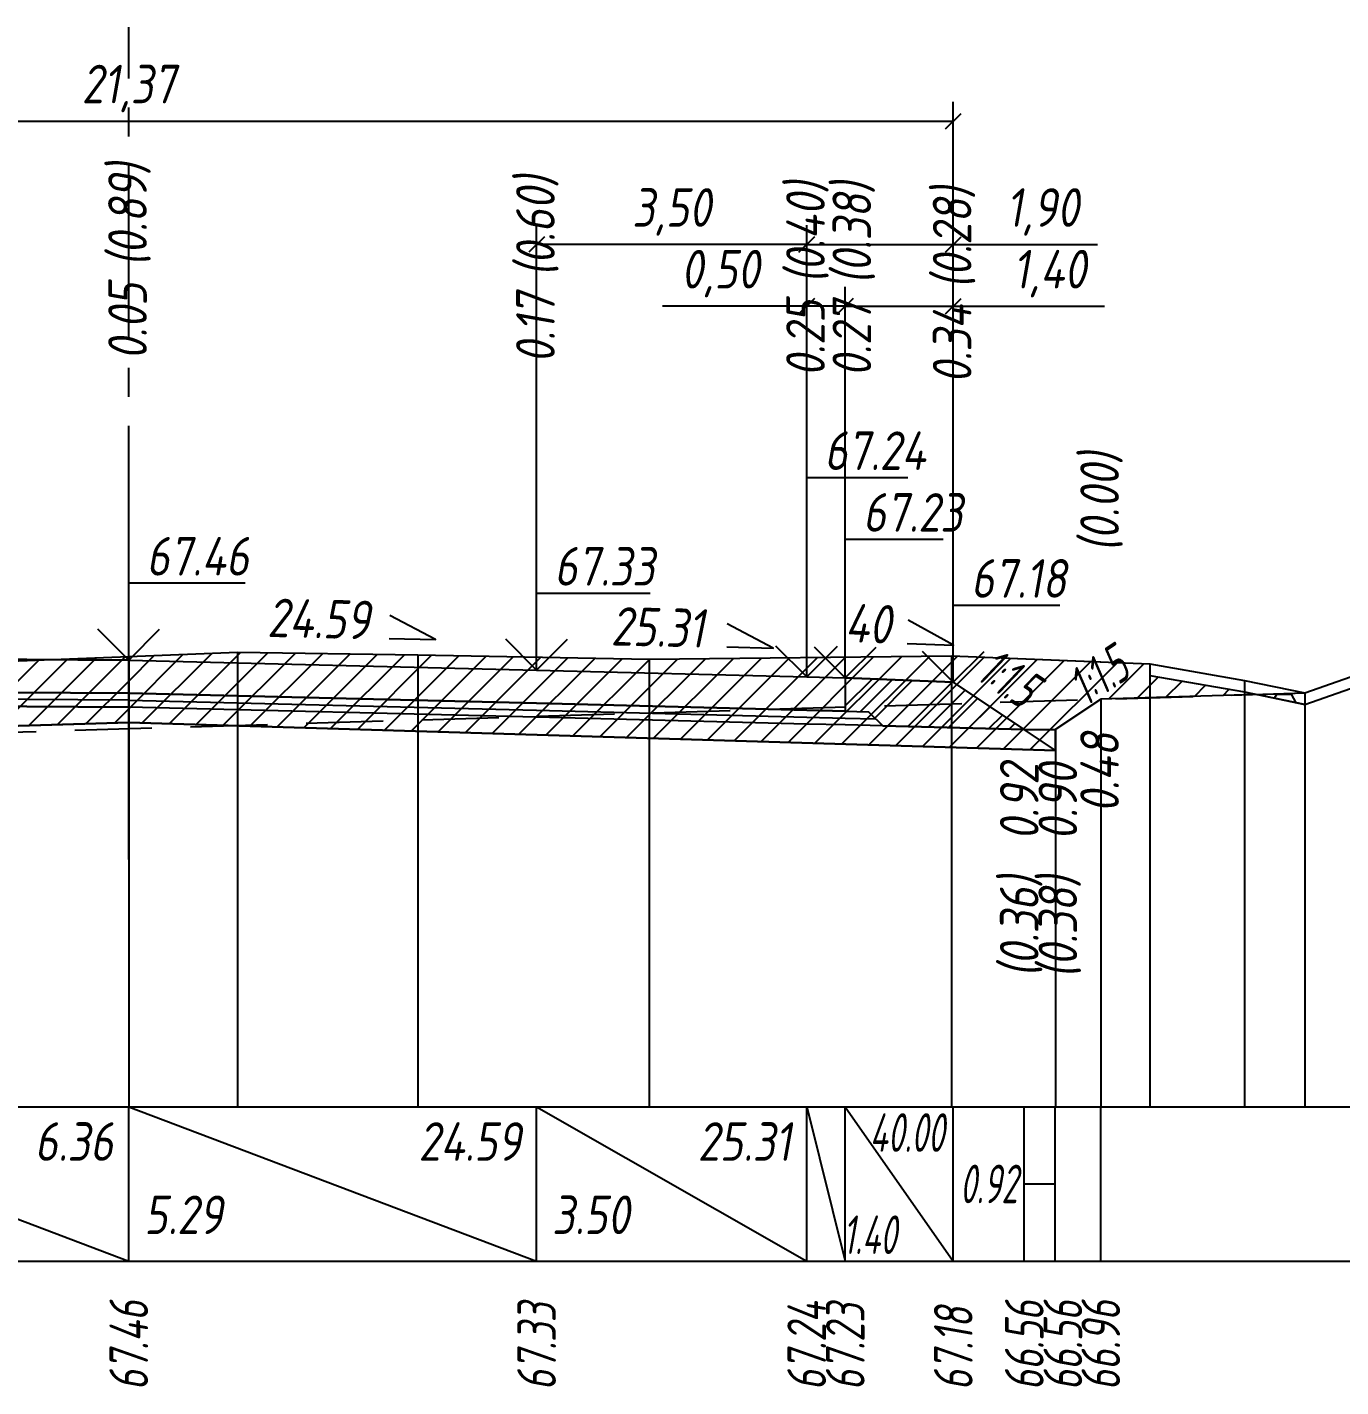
# Model space of a CAD drawing. Extents: x -717 to 1451, y -133302 to 233.
# Drawn here: x 161.9 to 247, y -5197.2 to -5109 of the extents above; entities that cross this region are included whole.
import ezdxf
from ezdxf.enums import TextEntityAlignment as Align

# ---------------------------------------------------------------- set-up
doc = ezdxf.new("R2010")
doc.units = 0
doc.linetypes.add('осевая2', pattern=[1.125, 0.75, -0.125, 0.125, -0.125])
doc.linetypes.add('штриховая', pattern=[0.75, 0.5, -0.25])
for name, color, linetype in [('Интерполированный поперечник', 2, 'Continuous'), ('Код_514', 1, 'Continuous'), ('Контур_0', 7, 'Continuous'), ('Контур_2521', 7, 'Continuous'), ('Контур_2564', 7, 'Continuous'), ('Контур_2660', 7, 'Continuous'), ('Контур_2665', 7, 'Continuous'), ('Контур_400', 7, 'Continuous'), ('Контур_508', 7, 'Continuous'), ('Контур_512', 7, 'Continuous'), ('Контур_513', 7, 'Continuous'), ('Контур_818', 7, 'Continuous'), ('Красный поперечник', 1, 'Continuous'), ('Объём_2501', 7, 'Continuous'), ('Объём_2564', 7, 'Continuous'), ('Объём_2650', 7, 'Continuous'), ('Объём_2660', 7, 'Continuous'), ('Объём_2661', 7, 'Continuous'), ('Объём_2662', 7, 'Continuous'), ('Объём_2663', 7, 'Continuous'), ('Объём_2664', 7, 'Continuous'), ('Объём_2665', 7, 'Continuous'), ('Объём_2666', 7, 'Continuous'), ('Объём_2667', 7, 'Continuous'), ('Объём_2668', 7, 'Continuous'), ('Объём_2669', 7, 'Continuous'), ('Объём_2675', 7, 'Continuous'), ('Ось', 1, 'осевая2'), ('Откосы', 7, 'Continuous'), ('Отметки покрытия', 7, 'Continuous'), ('Рабочие отметки', 7, 'Continuous'), ('Рабочие отметки доп.', 7, 'Continuous'), ('Таблица', 7, 'Continuous'), ('Уклоны проезжей части', 7, 'Continuous'), ('Черный поперечник', 3, 'Continuous')]:
    doc.layers.add(name, color=color, linetype=linetype)
for name, color, linetype, true_color in [('Контур_2540', 2, 'Continuous', 0xffff00), ('Контур_2560', 2, 'Continuous', 0xffff00), ('Контур_2561', 7, 'Continuous', 0xff8040), ('Контур_2562', 3, 'Continuous', 0x00ff00), ('Контур_2563', 7, 'Continuous', 0xff8000), ('Контур_2570', 7, 'Continuous', 0x80ff00), ('Контур_2736', 4, 'Continuous', 0x00ffff), ('Контур_2737', 4, 'Continuous', 0x00ffff), ('Контур_2738', 4, 'Continuous', 0x00ffff), ('Контур_2739', 4, 'Continuous', 0x00ffff), ('Контур_2741', 4, 'Continuous', 0x00ffff), ('Контур_2742', 4, 'Continuous', 0x00ffff), ('Контур_2743', 4, 'Continuous', 0x00ffff), ('Контур_2744', 7, 'Continuous', 0xa4ffff), ('Контур_2745', 7, 'Continuous', 0xa4ffff), ('Контур_2747', 4, 'Continuous', 0x00ffff), ('Контур_2748', 4, 'Continuous', 0x00ffff), ('Контур_2749', 4, 'Continuous', 0x00ffff), ('Контур_2750', 4, 'Continuous', 0x00ffff), ('Контур_2751', 4, 'Continuous', 0x00ffff), ('Контур_2752', 4, 'Continuous', 0x00ffff), ('Контур_402', 7, 'Continuous', 0xff6464), ('Контур_703', 4, 'Continuous', 0x00ffff), ('Контур_705', 4, 'Continuous', 0x00ffff), ('Контур_707', 4, 'Continuous', 0x00ffff), ('Контур_720', 131, 'Continuous', 0xaaffff), ('Объём_2500', 7, 'Continuous', 0xc0c0c0), ('Объём_2520', 7, 'Continuous', 0x80ffff), ('Объём_2540', 2, 'Continuous', 0xffff00), ('Объём_2560', 2, 'Continuous', 0xffff00), ('Объём_2561', 7, 'Continuous', 0xff8040), ('Объём_2562', 3, 'Continuous', 0x00ff00), ('Объём_2563', 7, 'Continuous', 0xff8000), ('Объём_2580', 3, 'Continuous', 0x00ff00), ('Объём_2600', 7, 'Continuous', 0x808000)]:
    doc.layers.add(name, color=color, linetype=linetype, true_color=true_color)
doc.styles.get("Standard").update_dxf_attribs({"font": 'txt', "height": 2.5})
doc.styles.add('М', font='romand.shx', dxfattribs={"width": 0.8, "oblique": 10, "height": 2.5})
doc.dimstyles.new('ISO-25', dxfattribs={"dimtxt": 2.5, "dimasz": 2.5, "dimexe": 1.25, "dimexo": 0.625, "dimtad": 1, "dimtxsty": 'Standard', "dimcen": 2.5, "dimadec": 0, "dimazin": 0, "dimtfac": 1, "dimtmove": 0, "dimatfit": 3, "dimfxl": 1, "dimarcsym": 0})

# ---------------------------------------------------------------- blocks, each defined once
blk = doc.blocks.new('_Oblique')
at = {"color": 0, "linetype": 'ByBlock', "lineweight": -2}
blk.add_line((-0.5, -0.5), (0.5, 0.5), dxfattribs=at)
blk = doc.blocks.new('*D97')
at = {"color": 0, "lineweight": -2, "transparency": 16777216}
for p, q in [((214.935, -5150.636), (214.935, -5125.855)), ((221.935, -5150.916), (221.935, -5125.855)), ((214.935, -5127.105), (221.935, -5127.105)), ((221.935, -5127.105), (231.722, -5127.105))]:
    blk.add_line(p, q, dxfattribs=at)
at = {"layer": 'Defpoints', "color": 0, "transparency": 16777216}
for p in [(221.935, -5127.105), (214.935, -5151.261), (221.935, -5151.541)]:
    blk.add_point(p, dxfattribs=at)
at = {"color": 0, "lineweight": -2, "transparency": 16777216, "rotation": 180}
blk.add_blockref('_Oblique', (214.935, -5127.105), dxfattribs=at)
at = {"color": 0, "lineweight": -2, "transparency": 16777216}
blk.add_blockref('_Oblique', (221.935, -5127.105), dxfattribs=at)
at = {"color": 0, "transparency": 16777216, "insert": (228.182, -5124.991), "char_height": 2.5, "width": 8.75, "attachment_point": 5, "style": 'М'}
blk.add_mtext('1,40', dxfattribs=at)
blk = doc.blocks.new('*D99')
at = {"color": 0, "lineweight": -2, "transparency": 16777216}
for p, q in [((212.435, -5150.572), (212.435, -5125.855)), ((214.935, -5150.636), (214.935, -5125.855)), ((212.435, -5127.105), (203.081, -5127.105)), ((214.935, -5127.105), (212.435, -5127.105))]:
    blk.add_line(p, q, dxfattribs=at)
at = {"layer": 'Defpoints', "color": 0, "transparency": 16777216}
for p in [(214.935, -5127.105), (212.435, -5151.197), (214.935, -5151.261)]:
    blk.add_point(p, dxfattribs=at)
at = {"color": 0, "lineweight": -2, "transparency": 16777216, "rotation": 180}
blk.add_blockref('_Oblique', (212.435, -5127.105), dxfattribs=at)
at = {"color": 0, "lineweight": -2, "transparency": 16777216}
blk.add_blockref('_Oblique', (214.935, -5127.105), dxfattribs=at)
at = {"color": 0, "transparency": 16777216, "insert": (206.843, -5124.991), "char_height": 2.5, "width": 9.16667, "attachment_point": 5, "style": 'М'}
blk.add_mtext('0,50', dxfattribs=at)
blk = doc.blocks.new('*D101')
at = {"color": 0, "lineweight": -2, "transparency": 16777216}
for p, q in [((194.935, -5150.13), (194.935, -5121.855)), ((212.435, -5150.572), (212.435, -5121.855)), ((212.435, -5123.105), (194.935, -5123.105))]:
    blk.add_line(p, q, dxfattribs=at)
at = {"layer": 'Defpoints', "color": 0, "transparency": 16777216}
for p in [(194.935, -5123.105), (194.935, -5150.755), (212.435, -5151.197)]:
    blk.add_point(p, dxfattribs=at)
at = {"color": 0, "lineweight": -2, "transparency": 16777216, "rotation": 180}
blk.add_blockref('_Oblique', (194.935, -5123.105), dxfattribs=at)
at = {"color": 0, "lineweight": -2, "transparency": 16777216}
blk.add_blockref('_Oblique', (212.435, -5123.105), dxfattribs=at)
at = {"color": 0, "transparency": 16777216, "insert": (203.685, -5120.991), "char_height": 2.5, "width": 9.58333, "attachment_point": 5, "style": 'М'}
blk.add_mtext('3,50', dxfattribs=at)
blk = doc.blocks.new('*D102')
at = {"color": 0, "lineweight": -2, "transparency": 16777216}
for p, q in [((212.435, -5150.572), (212.435, -5121.855)), ((221.935, -5150.916), (221.935, -5121.855)), ((212.435, -5123.105), (221.935, -5123.105)), ((221.935, -5123.105), (231.269, -5123.105))]:
    blk.add_line(p, q, dxfattribs=at)
at = {"layer": 'Defpoints', "color": 0, "transparency": 16777216}
for p in [(212.435, -5123.105), (212.435, -5151.197), (221.935, -5151.541)]:
    blk.add_point(p, dxfattribs=at)
at = {"color": 0, "lineweight": -2, "transparency": 16777216, "rotation": 180}
blk.add_blockref('_Oblique', (212.435, -5123.105), dxfattribs=at)
at = {"color": 0, "lineweight": -2, "transparency": 16777216}
blk.add_blockref('_Oblique', (221.935, -5123.105), dxfattribs=at)
at = {"color": 0, "transparency": 16777216, "insert": (227.729, -5120.991), "char_height": 2.5, "width": 8.75, "attachment_point": 5, "style": 'М'}
blk.add_mtext('1,90', dxfattribs=at)
blk = doc.blocks.new('*D104')
at = {"color": 0, "lineweight": -2, "transparency": 16777216}
for p, q in [((115.074, -5149.135), (115.074, -5113.855)), ((221.935, -5150.916), (221.935, -5113.855)), ((115.074, -5115.105), (221.935, -5115.105))]:
    blk.add_line(p, q, dxfattribs=at)
at = {"layer": 'Defpoints', "color": 0, "transparency": 16777216}
for p in [(221.935, -5115.105), (115.074, -5149.76), (221.935, -5151.541)]:
    blk.add_point(p, dxfattribs=at)
at = {"color": 0, "lineweight": -2, "transparency": 16777216, "rotation": 180}
blk.add_blockref('_Oblique', (115.074, -5115.105), dxfattribs=at)
at = {"color": 0, "lineweight": -2, "transparency": 16777216}
blk.add_blockref('_Oblique', (221.935, -5115.105), dxfattribs=at)
at = {"color": 0, "transparency": 16777216, "insert": (168.505, -5112.991), "char_height": 2.5, "width": 11.66667, "attachment_point": 5, "style": 'М'}
blk.add_mtext('21,37', dxfattribs=at)

msp = doc.modelspace()

# ---------------------------------------------------------------- hatches: boundary and pattern name
at = {"layer": 'Объём_2563'}
h = msp.add_hatch(dxfattribs=at)
h.set_pattern_fill('ANSI31', color=256, scale=0.3)
h.paths.add_polyline_path([(216.435, -5153.386), (217.358, -5154.31), (226.53, -5154.542), (221.935, -5151.478), (214.935, -5151.198), (214.935, -5153.348)])
at = {"layer": 'Объём_2600'}
h = msp.add_hatch(dxfattribs=at)
h.set_pattern_fill('ANSI31', color=6, scale=0.4)
h.paths.add_polyline_path([(168.505, -5154.092), (109.853, -5155.852), (122.421, -5152.614), (122.421, -5151.864), (132.652, -5151.498), (147.917, -5150.538), (159.691, -5150.155), (168.505, -5149.807)])
h = msp.add_hatch(dxfattribs=at)
h.set_pattern_fill('ANSI31', color=6, scale=0.4)
h.paths.add_polyline_path([(231.491, -5152.575), (228.558, -5154.53), (228.558, -5155.894), (168.505, -5154.092), (168.505, -5149.807), (175.549, -5149.529), (187.234, -5149.693), (202.219, -5149.972), (221.824, -5149.764), (234.674, -5150.282), (234.674, -5151.032), (240.793, -5152.106), (241.572, -5152.269)])
h = msp.add_hatch(dxfattribs=at)
h.set_pattern_fill('HONEY', color=5, scale=0.3)
h.paths.add_polyline_path([(244.703, -5152.924), (241.572, -5152.269), (244.703, -5152.174)])

# ---------------------------------------------------------------- linework, layer by layer
at = {"layer": 'Интерполированный поперечник', "linetype": 'штриховая', "ltscale": 10, "flags": 128}
msp.add_lwpolyline([(105.033, -5156.409), (244.703, -5152.174)], dxfattribs=at)
at = {"layer": 'Код_514'}
for p, q in [((142.074, -5179), (168.505, -5189)), ((168.505, -5189), (168.505, -5179)), ((168.505, -5179), (194.935, -5189)), ((194.935, -5189), (194.935, -5179)), ((194.935, -5179), (212.435, -5189)), ((212.435, -5189), (212.435, -5179)), ((212.435, -5179), (214.935, -5189)), ((214.935, -5189), (214.935, -5179)), ((214.935, -5179), (221.935, -5189)), ((221.935, -5189), (221.935, -5179)), ((226.535, -5189), (226.535, -5179)), ((228.535, -5189), (228.535, -5179)), ((231.491, -5189), (231.491, -5179)), ((226.535, -5184), (228.535, -5184))]:
    msp.add_line(p, q, dxfattribs=at)
at = {"layer": 'Контур_0', "flags": 128}
for points in [[(168.505, -5150.042), (142.074, -5149.874), (124.574, -5149.759), (124.574, -5149.759), (124.574, -5149.759), (124.574, -5149.759), (124.574, -5149.759), (122.074, -5149.743), (122.074, -5151.893), (124.574, -5151.909), (124.574, -5151.909), (124.574, -5151.909), (124.574, -5151.909), (124.574, -5151.909), (124.574, -5151.909), (142.074, -5152.024), (168.505, -5152.192), (168.505, -5150.042)], [(168.505, -5150.042), (194.935, -5150.692), (212.435, -5151.135), (212.435, -5151.135), (212.435, -5151.135), (212.435, -5151.135), (212.435, -5151.135), (212.435, -5151.135), (214.935, -5151.198), (214.935, -5153.348), (212.435, -5153.285), (212.435, -5153.285), (212.435, -5153.285), (212.435, -5153.285), (212.435, -5153.285), (212.435, -5153.285), (194.935, -5152.842), (168.505, -5152.192), (168.505, -5150.042)], [(221.935, -5151.478), (221.935, -5151.478)], [(221.935, -5151.478), (223.924, -5152.804), (223.924, -5152.804), (223.924, -5152.804), (223.924, -5152.804), (223.924, -5152.804), (223.924, -5152.804), (223.924, -5152.804), (223.924, -5152.804), (223.924, -5152.804), (223.924, -5152.804), (223.924, -5152.804), (223.924, -5152.804), (223.924, -5152.804), (223.924, -5152.804), (226.535, -5154.545)], [(221.935, -5151.478), (223.924, -5152.804), (223.924, -5152.804), (223.924, -5152.804), (223.924, -5152.804), (223.924, -5152.804), (223.924, -5152.804), (223.924, -5152.804), (223.924, -5152.804), (223.924, -5152.804), (223.924, -5152.804), (223.924, -5152.804), (223.924, -5152.804), (223.924, -5152.804), (223.924, -5152.804), (226.535, -5154.545), (228.535, -5154.545), (231.491, -5152.575), (231.491, -5152.575), (231.491, -5152.575), (231.491, -5152.575), (231.491, -5152.575), (231.491, -5152.575), (231.491, -5152.575), (231.491, -5152.575), (231.491, -5152.575), (231.491, -5152.575), (231.491, -5152.575), (231.491, -5152.575), (231.491, -5152.575)], [(168.505, -5152.192), (142.074, -5152.024), (124.574, -5151.909), (124.574, -5151.909), (124.574, -5151.909), (124.574, -5151.909), (124.574, -5151.909), (124.574, -5151.909), (122.074, -5151.893), (120.574, -5151.883), (119.68, -5152.777), (122.074, -5152.793), (124.574, -5152.809), (124.574, -5152.809), (124.574, -5152.809), (124.574, -5152.809), (124.574, -5152.809), (124.574, -5152.809), (142.074, -5152.924), (168.505, -5153.092), (168.505, -5152.192)], [(168.505, -5152.192), (194.935, -5152.842), (212.435, -5153.285), (212.435, -5153.285), (212.435, -5153.285), (212.435, -5153.285), (212.435, -5153.285), (212.435, -5153.285), (214.935, -5153.348), (216.435, -5153.386), (217.358, -5154.31), (214.935, -5154.248), (212.435, -5154.185), (212.435, -5154.185), (212.435, -5154.185), (212.435, -5154.185), (212.435, -5154.185), (212.435, -5154.185), (194.935, -5153.742), (168.505, -5153.092), (168.505, -5152.192)], [(214.935, -5153.348), (216.435, -5153.386), (217.358, -5154.31), (226.53, -5154.542)]]:
    msp.add_lwpolyline(points, dxfattribs=at)
at = {"layer": 'Контур_2521', "color": 250, "flags": 128}
for points in [[(168.505, -5152.642), (142.074, -5152.474), (124.574, -5152.359), (124.574, -5152.359), (124.574, -5152.359), (124.574, -5152.359), (124.574, -5152.359), (124.574, -5152.359), (122.074, -5152.343), (120.127, -5152.33)], [(168.505, -5152.642), (194.935, -5153.292), (212.435, -5153.735), (212.435, -5153.735), (212.435, -5153.735), (212.435, -5153.735), (212.435, -5153.735), (212.435, -5153.735), (214.935, -5153.798), (216.897, -5153.848)]]:
    msp.add_lwpolyline(points, dxfattribs=at)
at = {"layer": 'Контур_2540', "flags": 128}
for points in [[(142.074, -5152.924), (124.574, -5152.809), (122.074, -5152.793), (119.68, -5152.777), (110.544, -5152.717), (105.653, -5155.978), (168.505, -5154.092), (168.505, -5153.092), (142.074, -5152.924)], [(168.505, -5154.092), (228.558, -5155.894), (226.535, -5154.545), (226.53, -5154.542), (217.358, -5154.31), (214.935, -5154.248), (212.435, -5154.185), (194.935, -5153.742), (168.505, -5153.092), (168.505, -5154.092)]]:
    msp.add_lwpolyline(points, dxfattribs=at)
at = {"layer": 'Контур_2560', "flags": 128}
msp.add_lwpolyline([(214.935, -5151.198), (221.935, -5151.478), (221.935, -5151.478), (221.935, -5151.478)], dxfattribs=at)
at = {"layer": 'Контур_2561', "flags": 128}
msp.add_lwpolyline([(214.935, -5151.198), (214.935, -5151.198), (221.935, -5151.478), (221.935, -5151.478), (214.935, -5151.198)], dxfattribs=at)
at = {"layer": 'Контур_2562', "flags": 128}
msp.add_lwpolyline([(221.935, -5151.478), (221.935, -5151.478), (221.935, -5151.478), (221.935, -5151.478), (221.935, -5151.478)], dxfattribs=at)
at = {"layer": 'Контур_2563', "flags": 128}
msp.add_lwpolyline([(216.435, -5153.386), (217.358, -5154.31), (226.53, -5154.542), (221.935, -5151.478), (214.935, -5151.198), (214.935, -5153.348), (216.435, -5153.386)], dxfattribs=at)
at = {"layer": 'Контур_2564', "flags": 128}
msp.add_lwpolyline([(214.935, -5151.198), (221.935, -5151.478)], dxfattribs=at)
at = {"layer": 'Контур_2570', "flags": 128}
msp.add_lwpolyline([(80, -5159.75), (85.085, -5159.633), (104.219, -5157.263), (105.033, -5157.159), (105.033, -5157.159), (108.225, -5156.271), (122.421, -5152.614), (122.421, -5151.864), (132.652, -5151.498), (147.917, -5150.538), (159.691, -5150.155), (168.505, -5149.807), (175.549, -5149.529), (187.234, -5149.693), (202.219, -5149.972), (221.824, -5149.764), (234.674, -5150.282), (234.674, -5151.032), (240.793, -5152.106), (244.703, -5152.924), (244.703, -5152.924), (256.491, -5148.783)], dxfattribs=at)
at = {"layer": 'Контур_2660', "flags": 128}
for points in [[(105.653, -5155.978), (168.505, -5154.092)], [(168.505, -5154.092), (228.558, -5155.894)]]:
    msp.add_lwpolyline(points, dxfattribs=at)
at = {"layer": 'Контур_2665', "flags": 128}
msp.add_lwpolyline([(221.935, -5151.478), (221.935, -5151.478)], dxfattribs=at)
at = {"layer": 'Контур_2736', "flags": 128}
for points in [[(221.935, -5151.478), (223.924, -5152.804)], [(223.924, -5152.804), (226.535, -5154.545)]]:
    msp.add_lwpolyline(points, dxfattribs=at)
at = {"layer": 'Контур_2737', "flags": 128}
msp.add_lwpolyline([(223.924, -5152.804), (223.924, -5152.804)], dxfattribs=at)
at = {"layer": 'Контур_2738', "flags": 128}
msp.add_lwpolyline([(223.924, -5152.804), (223.924, -5152.804)], dxfattribs=at)
at = {"layer": 'Контур_2739', "flags": 128}
msp.add_lwpolyline([(223.924, -5152.804), (223.924, -5152.804)], dxfattribs=at)
at = {"layer": 'Контур_2741', "flags": 128}
msp.add_lwpolyline([(231.491, -5152.575), (231.491, -5152.575)], dxfattribs=at)
at = {"layer": 'Контур_2742', "flags": 128}
msp.add_lwpolyline([(231.491, -5152.575), (231.491, -5152.575)], dxfattribs=at)
at = {"layer": 'Контур_2743', "flags": 128}
msp.add_lwpolyline([(231.491, -5152.575), (231.491, -5152.575)], dxfattribs=at)
at = {"layer": 'Контур_2744', "flags": 128}
msp.add_lwpolyline([(231.491, -5152.575), (231.491, -5152.575)], dxfattribs=at)
msp.add_lwpolyline([(231.491, -5152.575), (231.491, -5152.575)], dxfattribs=at)
msp.add_lwpolyline([(231.491, -5152.575), (231.491, -5152.575)], dxfattribs=at)
msp.add_lwpolyline([(231.491, -5152.575), (231.491, -5152.575)], dxfattribs=at)
msp.add_lwpolyline([(231.491, -5152.575), (231.491, -5152.575)], dxfattribs=at)
msp.add_lwpolyline([(231.491, -5152.575), (231.491, -5152.575)], dxfattribs=at)
at = {"layer": 'Контур_2745', "flags": 128}
msp.add_lwpolyline([(223.924, -5152.804), (223.924, -5152.804)], dxfattribs=at)
msp.add_lwpolyline([(223.924, -5152.804), (223.924, -5152.804)], dxfattribs=at)
msp.add_lwpolyline([(223.924, -5152.804), (223.924, -5152.804)], dxfattribs=at)
msp.add_lwpolyline([(223.924, -5152.804), (223.924, -5152.804)], dxfattribs=at)
msp.add_lwpolyline([(223.924, -5152.804), (223.924, -5152.804)], dxfattribs=at)
msp.add_lwpolyline([(223.924, -5152.804), (223.924, -5152.804)], dxfattribs=at)
at = {"layer": 'Контур_2747', "flags": 128}
msp.add_lwpolyline([(223.924, -5152.804), (223.924, -5152.804)], dxfattribs=at)
at = {"layer": 'Контур_2748', "flags": 128}
msp.add_lwpolyline([(223.924, -5152.804), (223.924, -5152.804)], dxfattribs=at)
at = {"layer": 'Контур_2749', "flags": 128}
msp.add_lwpolyline([(223.924, -5152.804), (223.924, -5152.804)], dxfattribs=at)
at = {"layer": 'Контур_2750', "flags": 128}
msp.add_lwpolyline([(231.491, -5152.575), (231.491, -5152.575)], dxfattribs=at)
at = {"layer": 'Контур_2751', "flags": 128}
msp.add_lwpolyline([(231.491, -5152.575), (231.491, -5152.575)], dxfattribs=at)
at = {"layer": 'Контур_2752', "flags": 128}
msp.add_lwpolyline([(231.491, -5152.575), (231.491, -5152.575)], dxfattribs=at)
at = {"layer": 'Контур_400', "flags": 128}
for points in [[(122.074, -5149.743), (124.574, -5149.759), (124.574, -5149.759), (124.574, -5149.759), (124.574, -5149.759), (124.574, -5149.759), (124.574, -5149.759), (142.074, -5149.874), (168.505, -5150.042)], [(168.505, -5150.042), (194.935, -5150.692), (212.435, -5151.135), (212.435, -5151.135), (212.435, -5151.135), (212.435, -5151.135), (212.435, -5151.135), (212.435, -5151.135), (214.935, -5151.198)]]:
    msp.add_lwpolyline(points, dxfattribs=at)
at = {"layer": 'Контур_402', "flags": 128}
msp.add_lwpolyline([(105.653, -5155.978), (168.505, -5154.092), (228.558, -5155.894)], dxfattribs=at)
at = {"layer": 'Контур_508', "flags": 128}
msp.add_lwpolyline([(105, -5156.413), (105.653, -5155.978), (168.505, -5154.092), (228.558, -5155.894), (228.558, -5154.53), (231.491, -5152.575)], dxfattribs=at)
at = {"layer": 'Контур_512', "flags": 128}
msp.add_lwpolyline([(105, -5156.413), (105.653, -5155.978), (168.505, -5154.092), (228.558, -5155.894), (228.558, -5154.53), (231.491, -5152.575)], dxfattribs=at)
at = {"layer": 'Контур_513', "flags": 128}
msp.add_lwpolyline([(105, -5156.413), (105.653, -5155.978), (168.505, -5154.092), (228.558, -5155.894), (228.558, -5154.53), (231.491, -5152.575)], dxfattribs=at)
at = {"layer": 'Контур_703', "flags": 128}
msp.add_lwpolyline([(221.935, -5151.478), (223.924, -5152.804)], dxfattribs=at)
at = {"layer": 'Контур_705', "flags": 128}
msp.add_lwpolyline([(223.924, -5152.804), (223.924, -5152.804)], dxfattribs=at)
at = {"layer": 'Контур_707', "flags": 128}
msp.add_lwpolyline([(228.535, -5154.545), (231.491, -5152.575)], dxfattribs=at)
at = {"layer": 'Контур_720', "flags": 128}
msp.add_lwpolyline([(226.535, -5154.545), (228.535, -5154.545)], dxfattribs=at)
at = {"layer": 'Контур_818', "flags": 128}
msp.add_lwpolyline([(105, -5157.163), (105.033, -5157.159), (105.033, -5157.159), (108.225, -5156.271), (122.421, -5152.614), (122.421, -5151.864), (132.652, -5151.498), (147.917, -5150.538), (159.691, -5150.155), (168.505, -5149.807), (175.549, -5149.529), (187.234, -5149.693), (202.219, -5149.972), (221.824, -5149.764), (231.491, -5150.154)], dxfattribs=at)
at = {"layer": 'Красный поперечник'}
for p, q in [((142.074, -5149.874), (168.505, -5150.042)), ((168.505, -5150.042), (194.935, -5150.692)), ((194.935, -5150.692), (212.435, -5151.135)), ((212.435, -5151.135), (214.935, -5151.198)), ((214.935, -5151.198), (221.935, -5151.478)), ((221.935, -5151.478), (226.535, -5154.545)), ((228.535, -5154.545), (231.491, -5152.575)), ((231.491, -5152.575), (231.491, -5179)), ((168.505, -5154.092), (168.505, -5179)), ((226.535, -5154.545), (228.535, -5154.545)), ((228.558, -5154.53), (228.558, -5179)), ((228.558, -5155.894), (228.558, -5179))]:
    msp.add_line(p, q, dxfattribs=at)
at = {"layer": 'Объём_2500', "flags": 128}
for points in [[(168.505, -5150.042), (142.074, -5149.874), (124.574, -5149.759), (124.574, -5149.759), (124.574, -5149.759), (124.574, -5149.759), (124.574, -5149.759), (122.074, -5149.743), (122.074, -5151.893), (124.574, -5151.909), (124.574, -5151.909), (124.574, -5151.909), (124.574, -5151.909), (124.574, -5151.909), (124.574, -5151.909), (142.074, -5152.024), (168.505, -5152.192), (168.505, -5150.042)], [(168.505, -5150.042), (194.935, -5150.692), (212.435, -5151.135), (212.435, -5151.135), (212.435, -5151.135), (212.435, -5151.135), (212.435, -5151.135), (212.435, -5151.135), (214.935, -5151.198), (214.935, -5153.348), (212.435, -5153.285), (212.435, -5153.285), (212.435, -5153.285), (212.435, -5153.285), (212.435, -5153.285), (212.435, -5153.285), (194.935, -5152.842), (168.505, -5152.192), (168.505, -5150.042)]]:
    msp.add_lwpolyline(points, dxfattribs=at)
at = {"layer": 'Объём_2501', "flags": 128}
for points in [[(122.074, -5149.743), (124.574, -5149.759), (124.574, -5149.759), (124.574, -5149.759), (124.574, -5149.759), (124.574, -5149.759), (124.574, -5149.759), (142.074, -5149.874), (168.505, -5150.042)], [(168.505, -5150.042), (194.935, -5150.692), (212.435, -5151.135), (212.435, -5151.135), (212.435, -5151.135), (212.435, -5151.135), (212.435, -5151.135), (212.435, -5151.135), (214.935, -5151.198)]]:
    msp.add_lwpolyline(points, dxfattribs=at)
at = {"layer": 'Объём_2520', "color": 250, "flags": 128}
for points in [[(168.505, -5152.192), (142.074, -5152.024), (124.574, -5151.909), (124.574, -5151.909), (124.574, -5151.909), (124.574, -5151.909), (124.574, -5151.909), (124.574, -5151.909), (122.074, -5151.893), (120.574, -5151.883), (119.68, -5152.777), (122.074, -5152.793), (124.574, -5152.809), (124.574, -5152.809), (124.574, -5152.809), (124.574, -5152.809), (124.574, -5152.809), (124.574, -5152.809), (142.074, -5152.924), (168.505, -5153.092), (168.505, -5152.192)], [(168.505, -5152.192), (194.935, -5152.842), (212.435, -5153.285), (212.435, -5153.285), (212.435, -5153.285), (212.435, -5153.285), (212.435, -5153.285), (212.435, -5153.285), (214.935, -5153.348), (216.435, -5153.386), (217.358, -5154.31), (214.935, -5154.248), (212.435, -5154.185), (212.435, -5154.185), (212.435, -5154.185), (212.435, -5154.185), (212.435, -5154.185), (212.435, -5154.185), (194.935, -5153.742), (168.505, -5153.092), (168.505, -5152.192)]]:
    msp.add_lwpolyline(points, dxfattribs=at)
at = {"layer": 'Объём_2540', "flags": 128}
for points in [[(142.074, -5152.924), (124.574, -5152.809), (122.074, -5152.793), (119.68, -5152.777), (110.544, -5152.717), (105.653, -5155.978), (168.505, -5154.092), (168.505, -5153.092), (142.074, -5152.924)], [(168.505, -5154.092), (228.558, -5155.894), (226.535, -5154.545), (226.53, -5154.542), (217.358, -5154.31), (214.935, -5154.248), (212.435, -5154.185), (194.935, -5153.742), (168.505, -5153.092), (168.505, -5154.092)]]:
    msp.add_lwpolyline(points, dxfattribs=at)
at = {"layer": 'Объём_2560', "flags": 128}
msp.add_lwpolyline([(214.935, -5151.198), (221.935, -5151.478), (221.935, -5151.478), (221.935, -5151.478)], dxfattribs=at)
at = {"layer": 'Объём_2561', "flags": 128}
msp.add_lwpolyline([(214.935, -5151.198), (214.935, -5151.198), (221.935, -5151.478), (221.935, -5151.478), (214.935, -5151.198)], dxfattribs=at)
at = {"layer": 'Объём_2562', "flags": 128}
msp.add_lwpolyline([(221.935, -5151.478), (221.935, -5151.478), (221.935, -5151.478), (221.935, -5151.478), (221.935, -5151.478)], dxfattribs=at)
at = {"layer": 'Объём_2563', "color": 250, "flags": 128}
msp.add_lwpolyline([(216.435, -5153.386), (217.358, -5154.31), (226.53, -5154.542), (221.935, -5151.478), (214.935, -5151.198), (214.935, -5153.348), (216.435, -5153.386)], dxfattribs=at)
at = {"layer": 'Объём_2564', "flags": 128}
msp.add_lwpolyline([(214.935, -5151.198), (221.935, -5151.478)], dxfattribs=at)
at = {"layer": 'Объём_2580', "flags": 128}
msp.add_lwpolyline([(221.935, -5151.478), (221.935, -5151.478)], dxfattribs=at)
at = {"layer": 'Объём_2600', "color": 5, "flags": 128}
msp.add_lwpolyline([(244.703, -5152.924), (241.572, -5152.269), (244.703, -5152.174), (244.703, -5152.924), (244.703, -5152.924)], dxfattribs=at)
at = {"layer": 'Объём_2650', "color": 6, "flags": 128}
for points in [[(168.505, -5154.092), (109.853, -5155.852), (122.421, -5152.614), (122.421, -5151.864), (132.652, -5151.498), (147.917, -5150.538), (159.691, -5150.155), (168.505, -5149.807), (168.505, -5154.092), (168.505, -5154.092)], [(231.491, -5152.575), (228.558, -5154.53), (228.558, -5155.894), (168.505, -5154.092), (168.505, -5149.807), (175.549, -5149.529), (187.234, -5149.693), (202.219, -5149.972), (221.824, -5149.764), (234.674, -5150.282), (234.674, -5151.032), (240.793, -5152.106), (241.572, -5152.269), (231.491, -5152.575), (231.491, -5152.575)]]:
    msp.add_lwpolyline(points, dxfattribs=at)
at = {"layer": 'Объём_2660', "flags": 128}
for points in [[(105.653, -5155.978), (168.505, -5154.092)], [(168.505, -5154.092), (228.558, -5155.894)]]:
    msp.add_lwpolyline(points, dxfattribs=at)
at = {"layer": 'Объём_2661', "flags": 128}
msp.add_lwpolyline([(221.935, -5151.478), (223.924, -5152.804), (226.535, -5154.545)], dxfattribs=at)
at = {"layer": 'Объём_2662', "flags": 128}
msp.add_lwpolyline([(228.535, -5154.545), (231.491, -5152.575)], dxfattribs=at)
at = {"layer": 'Объём_2663', "flags": 128}
msp.add_lwpolyline([(226.535, -5154.545), (228.535, -5154.545)], dxfattribs=at)
at = {"layer": 'Объём_2664', "flags": 128}
msp.add_lwpolyline([(226.535, -5154.545), (228.535, -5154.545)], dxfattribs=at)
at = {"layer": 'Объём_2665', "flags": 128}
msp.add_lwpolyline([(221.935, -5151.478), (221.935, -5151.478)], dxfattribs=at)
at = {"layer": 'Объём_2666', "flags": 128}
for points in [[(221.935, -5151.478), (223.924, -5152.804)], [(223.924, -5152.804), (226.535, -5154.545)]]:
    msp.add_lwpolyline(points, dxfattribs=at)
at = {"layer": 'Объём_2667', "flags": 128}
for points in [[(223.924, -5152.804), (223.924, -5152.804)], [(231.491, -5152.575), (231.491, -5152.575)]]:
    msp.add_lwpolyline(points, dxfattribs=at)
at = {"layer": 'Объём_2668', "flags": 128}
for points in [[(223.924, -5152.804), (223.924, -5152.804)], [(231.491, -5152.575), (231.491, -5152.575)]]:
    msp.add_lwpolyline(points, dxfattribs=at)
at = {"layer": 'Объём_2669', "flags": 128}
for points in [[(223.924, -5152.804), (223.924, -5152.804)], [(231.491, -5152.575), (231.491, -5152.575)]]:
    msp.add_lwpolyline(points, dxfattribs=at)
at = {"layer": 'Объём_2675', "flags": 128}
for points in [[(223.924, -5152.804), (223.924, -5152.804)], [(223.924, -5152.804), (223.924, -5152.804)], [(223.924, -5152.804), (223.924, -5152.804)], [(223.924, -5152.804), (223.924, -5152.804)], [(223.924, -5152.804), (223.924, -5152.804)], [(223.924, -5152.804), (223.924, -5152.804)], [(231.491, -5152.575), (231.491, -5152.575)], [(231.491, -5152.575), (231.491, -5152.575)], [(231.491, -5152.575), (231.491, -5152.575)], [(231.491, -5152.575), (231.491, -5152.575)], [(231.491, -5152.575), (231.491, -5152.575)], [(231.491, -5152.575), (231.491, -5152.575)]]:
    msp.add_lwpolyline(points, dxfattribs=at)
at = {"layer": 'Ось', "ltscale": 15}
msp.add_line((168.505, -5162.971), (168.505, -5109.013), dxfattribs=at)
at = {"layer": 'Откосы', "color": 1, "flags": 128}
for points in [[(185.387, -5148.639), (188.386, -5148.713), (185.424, -5147.14)], [(207.253, -5149.186), (210.252, -5149.262), (207.291, -5147.686)], [(218.948, -5148.959), (221.945, -5149.079), (219.008, -5147.46)]]:
    msp.add_lwpolyline(points, dxfattribs=at)
at = {"layer": 'Отметки покрытия', "color": 1}
for p, q in [((212.435, -5151.135), (212.435, -5138.198)), ((212.435, -5138.198), (218.985, -5138.198)), ((214.935, -5151.198), (214.935, -5142.198)), ((214.935, -5142.198), (221.285, -5142.198)), ((168.505, -5150.042), (168.505, -5145.042)), ((168.505, -5145.042), (176.055, -5145.042)), ((194.935, -5150.692), (194.935, -5145.692)), ((194.935, -5145.692), (202.285, -5145.692)), ((221.935, -5151.478), (221.935, -5146.478)), ((221.935, -5146.478), (228.835, -5146.478)), ((168.505, -5150.042), (166.505, -5148.042)), ((168.505, -5150.042), (170.505, -5148.042)), ((194.935, -5150.692), (192.935, -5148.692)), ((194.935, -5150.692), (196.935, -5148.692)), ((212.435, -5151.135), (210.435, -5149.135)), ((212.435, -5151.135), (214.435, -5149.135)), ((214.935, -5151.198), (212.935, -5149.198)), ((214.935, -5151.198), (216.935, -5149.198)), ((221.935, -5151.478), (219.935, -5149.478)), ((221.935, -5151.478), (223.935, -5149.478))]:
    msp.add_line(p, q, dxfattribs=at)
at = {"layer": 'Таблица'}
for p, q in [((80, -5179), (256.491, -5179)), ((80, -5189), (256.491, -5189))]:
    msp.add_line(p, q, dxfattribs=at)
at = {"layer": 'Черный поперечник', "color": 7}
for p, q in [((168.505, -5149.807), (168.505, -5179)), ((175.549, -5149.529), (175.549, -5179)), ((187.234, -5149.693), (187.234, -5179)), ((221.824, -5149.764), (221.824, -5179)), ((202.219, -5149.972), (202.219, -5179)), ((234.674, -5150.282), (234.674, -5179)), ((240.793, -5151.356), (240.793, -5179)), ((244.703, -5152.174), (244.703, -5179))]:
    msp.add_line(p, q, dxfattribs=at)
at = {"layer": 'Черный поперечник', "flags": 128}
msp.add_lwpolyline([(80, -5159), (85.085, -5158.883), (104.219, -5156.513), (105.033, -5156.409), (108.225, -5155.521), (122.421, -5151.864), (132.652, -5151.498), (147.917, -5150.538), (159.691, -5150.155), (168.505, -5149.807), (175.549, -5149.529), (187.234, -5149.693), (202.219, -5149.972), (221.824, -5149.764), (234.674, -5150.282), (240.793, -5151.356), (244.703, -5152.174), (256.491, -5148.033)], dxfattribs=at)

# ---------------------------------------------------------------- texts
at = {"layer": 'Код_514', "style": 'М', "oblique": 10}
for s, width, p in [('40.00', 0.6, (221.355, -5179.419)), ('6.36', 0.8, (167.505, -5180)), ('24.59', 0.8, (193.935, -5180)), ('25.31', 0.8, (211.435, -5180))]:
    msp.add_text(s, height=2.5, dxfattribs=dict(at, width=width)).set_placement(p, align=Align.TOP_RIGHT)
at = {"layer": 'Код_514', "style": 'М', "oblique": 10, "width": 0.6}
msp.add_text('0.92', height=2.5, dxfattribs=at).set_placement((224.235, -5184), align=Align.MIDDLE_CENTER)
at = {"layer": 'Код_514', "style": 'М', "oblique": 10}
for s, width, p in [('5.29', 0.8, (169.505, -5188)), ('3.50', 0.8, (195.935, -5188)), ('1.40', 0.6, (214.772, -5189.292))]:
    msp.add_text(s, height=2.5, dxfattribs=dict(at, width=width)).set_placement(p, align=Align.BOTTOM_LEFT)
at = {"layer": 'Код_514', "style": 'М', "oblique": 10, "width": 0.7}
for s, p in [('67.46', (168.505, -5197.382)), ('67.33', (194.935, -5197.382)), ('67.24', (212.435, -5197.382)), ('67.23', (214.935, -5197.382)), ('67.18', (221.935, -5197.382)), ('66.56', (226.535, -5197.382)), ('66.56', (229.035, -5197.382)), ('66.96', (231.491, -5197.382))]:
    msp.add_text(s, height=2.5, rotation=90, dxfattribs=at).set_placement(p, align=Align.MIDDLE_LEFT)
at = {"layer": 'Отметки покрытия', "color": 1, "style": 'М', "oblique": 10, "width": 0.8}
for s, p in [('67.24', (213.576, -5138.467)), ('67.23', (216.076, -5142.467)), ('67.46', (169.646, -5145.311)), ('67.33', (196.076, -5145.961)), ('67.18', (223.076, -5146.747))]:
    msp.add_text(s, height=2.5, dxfattribs=at).set_placement(p, align=Align.BOTTOM_LEFT)
at = {"layer": 'Рабочие отметки', "color": 1, "style": 'М', "oblique": 10, "width": 0.8}
for s, p in [('0.05', (168.427, -5125.583)), ('0.17', (194.857, -5126.233)), ('0.25', (212.357, -5126.676)), ('0.27', (215.36, -5126.739)), ('0.34', (221.857, -5127.019)), ('0.48', (231.413, -5154.738)), ('0.92', (226.207, -5156.708)), ('0.90', (228.707, -5156.708))]:
    msp.add_text(s, height=2.5, rotation=90, dxfattribs=at).set_placement(p, align=Align.MIDDLE_RIGHT)
at = {"layer": 'Рабочие отметки доп.', "color": 1, "style": 'М', "oblique": 10, "width": 0.8}
for s, p in [('(0.89)', (168.427, -5124.502)), ('(0.60)', (194.857, -5125.152)), ('(0.40)', (212.357, -5125.595)), ('(0.38)', (215.36, -5125.658)), ('(0.28)', (221.857, -5125.938)), ('(0.00)', (231.413, -5143.005))]:
    msp.add_text(s, height=2.5, rotation=90, dxfattribs=at).set_placement(p, align=Align.MIDDLE_LEFT)
for s, p in [('(0.36)', (226.207, -5164.008)), ('(0.38)', (228.707, -5164.008))]:
    msp.add_text(s, height=2.5, rotation=90, dxfattribs=at).set_placement(p, align=Align.MIDDLE_RIGHT)
at = {"layer": 'Уклоны проезжей части', "color": 1, "style": 'М', "oblique": 10}
for s, rotation, width, p in [('24.59', 358.5913, 0.8, (180.772, -5149.367)), ('25.31', 358.55015, 0.8, (202.738, -5149.914)), ('40', 357.70938, 0.8, (216.356, -5149.675)), ('1:1.5', 33.69007, 0.6, (232.462, -5152.696)), ('1:1.5', 326.30994, 0.6, (224.442, -5152.875))]:
    msp.add_text(s, height=2.5, rotation=rotation, dxfattribs=dict(at, width=width)).set_placement(p, align=Align.BOTTOM_CENTER)

# ---------------------------------------------------------------- dimensions: what is measured, and where the dimension line sits
at = {"color": 5}
dim = msp.add_linear_dim(base=(221.935, -5115.105), p1=(115.074, -5149.76), p2=(221.935, -5151.541), angle=180, dimstyle='ISO-25', override={"dimasz": 1, "dimlfac": 0.2, "dimzin": 0, "dimtxsty": 'М', "dimblk1": 'Oblique', "dimblk2": 'Oblique', "dimsah": 1}, dxfattribs=at)
dim.commit()
dim.dimension.update_dxf_attribs({"geometry": '*D104', "text_midpoint": (168.505, -5112.991)})
dim = msp.add_linear_dim(base=(194.935, -5123.105), p1=(212.435, -5151.197), p2=(194.935, -5150.755), dimstyle='ISO-25', override={"dimasz": 1, "dimlfac": 0.2, "dimzin": 0, "dimtxsty": 'М', "dimblk1": 'Oblique', "dimblk2": 'Oblique', "dimsah": 1}, dxfattribs=at)
dim.commit()
dim.dimension.update_dxf_attribs({"geometry": '*D101', "text_midpoint": (203.685, -5120.991)})
dim = msp.add_linear_dim(base=(212.435, -5123.105), p1=(221.935, -5151.541), p2=(212.435, -5151.197), dimstyle='ISO-25', override={"dimasz": 1, "dimlfac": 0.2, "dimzin": 0, "dimtxsty": 'М', "dimblk1": 'Oblique', "dimblk2": 'Oblique', "dimsah": 1}, dxfattribs=at)
dim.commit()
dim.dimension.update_dxf_attribs({"geometry": '*D102', "text_midpoint": (227.729, -5123.105), "dimtype": 160})
for base, p1, p2, picture, middle in [((214.935, -5127.105), (212.435, -5151.197), (214.935, -5151.261), '*D99', (206.843, -5127.105)), ((221.935, -5127.105), (214.935, -5151.261), (221.935, -5151.541), '*D97', (228.182, -5127.105))]:
    dim = msp.add_linear_dim(base=base, p1=p1, p2=p2, angle=180, dimstyle='ISO-25', override={"dimasz": 1, "dimlfac": 0.2, "dimzin": 0, "dimtxsty": 'М', "dimblk1": 'Oblique', "dimblk2": 'Oblique', "dimsah": 1}, dxfattribs=at)
    dim.commit()
    dim.dimension.update_dxf_attribs({"geometry": picture, "text_midpoint": middle, "dimtype": 160})

doc.saveas('drawing.dxf')
